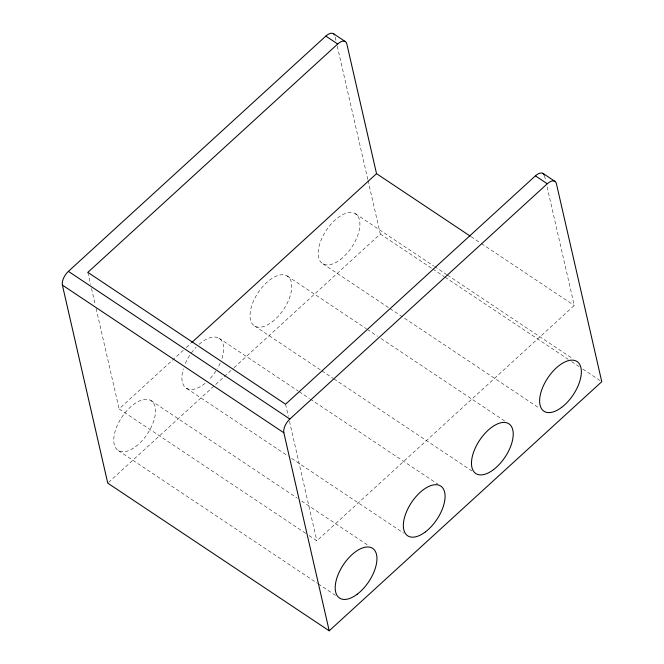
<?xml version="1.0" encoding="UTF-8"?>
<svg xmlns="http://www.w3.org/2000/svg" width="664" height="664" viewBox="0 0 664 664"><rect width="100%" height="100%" fill="white"/><g stroke="black" fill="none" stroke-linecap="round" stroke-linejoin="round"><path stroke-width="0.5" stroke-dasharray="3.32 2.49" d="M305.664 533.316L119.113 408.916L183.281 350.277M186.335 347.488L190.917 343.296M108.514 482.429L233.313 368.371M234.077 367.673L380.306 234.027L368.047 180.475M309.1 535.607L316.844 540.77L574.26 305.498L547.078 186.825M471.1 236.708L480.553 243.016M481.417 243.588L574.26 305.498M355.257 213.65L433.667 265.94M434.53 266.513L446.598 274.556M447.461 275.128L572.401 358.444M380.306 234.027L432.015 268.497M432.87 269.069L444.075 276.539M444.938 277.12L568.16 359.282M571.604 361.581L579.357 366.752M582.809 369.051L600.04 380.538M322.82 263.774L389.17 308.021M390.034 308.594L539.102 407.995M287.114 275.925L366.395 328.788M367.25 329.361L377.592 336.258M381.036 338.557L505.985 421.872M254.677 326.057L321.027 370.296M321.891 370.869L333.096 378.339M333.95 378.92L471.822 470.851M218.979 338.2L298.252 391.063M299.115 391.644L309.449 398.533M310.312 399.114L437.842 484.147M186.534 388.332L288.217 456.135M291.662 458.434L403.679 533.126M150.836 400.483L297.323 498.158M301.63 501.029L367.981 545.277M118.4 450.607L317.45 583.341M318.305 583.913L335.544 595.4M544.546 175.761L545.7 180.791M335.187 37.01L336.117 41.052M337.271 46.106L367.814 179.463M285.562 404.202L288.325 416.253M289.471 421.267L316.844 540.77M87.839 272.356L90.594 284.399M91.516 288.417L95.193 304.486M96.114 308.503L119.113 408.916M199.15 344.276A29.863 15.264 -56.3 0 1 219.369 338.457A29.863 15.264 -56.3 0 1 221.61 359.49M220.199 363.092A29.863 15.264 -56.3 0 1 217.477 368.478M215.9 371.06A29.863 15.264 -56.3 0 1 208.795 379.949M205.126 383.311A29.863 15.264 -56.3 0 1 183.339 368.819M185.314 363.44A29.863 15.264 -56.3 0 1 189.613 355.472M191.307 352.999A29.863 15.264 -56.3 0 1 196.096 347.222M340.225 259.682A29.863 15.264 -56.3 0 0 356.493 214.555A29.863 15.264 -56.3 0 0 320.397 241.903A29.863 15.264 -56.3 0 0 340.225 259.682M272.091 321.957A29.863 15.264 -56.3 0 0 288.35 276.83A29.863 15.264 -56.3 0 0 252.254 304.178A29.863 15.264 -56.3 0 0 272.091 321.957M135.805 446.515A29.863 15.264 -56.3 0 0 152.073 401.388A29.863 15.264 -56.3 0 0 115.976 428.736A29.863 15.264 -56.3 0 0 135.805 446.515"/><path stroke-width="1" d="M470.236 236.135L376.538 173.653L346.824 43.915A11.064 5.652 -56.3 0 0 337.685 44.007L87.839 272.356L285.562 404.202L535.408 175.852L547.277 183.762A11.064 5.652 -56.3 0 1 556.407 183.671L601.767 381.692L329.203 630.8L107.751 483.135L62.391 285.113A11.064 5.652 -56.3 0 1 68.4 271.36L325.825 36.097A11.064 5.652 -56.3 0 1 334.548 34.877M191.68 342.599L376.538 173.653M329.203 630.8L283.852 432.779A11.064 5.652 -56.3 0 1 289.853 419.034L547.277 183.762M345.255 41.55L333.394 33.64M554.847 181.305L542.986 173.395M325.825 36.097L337.685 44.007M68.4 271.36L289.853 419.034M62.391 285.113L283.852 432.779M535.408 175.852A11.064 5.652 -56.3 0 1 544.372 175.172M561.678 407.347A29.863 15.264 -56.3 0 0 577.946 362.22A29.863 15.264 -56.3 0 0 541.849 389.569A29.863 15.264 -56.3 0 0 561.678 407.347M493.543 469.631A29.863 15.264 -56.3 0 0 509.803 424.503A29.863 15.264 -56.3 0 0 473.706 451.852A29.863 15.264 -56.3 0 0 493.543 469.631M357.257 594.18A29.863 15.264 -56.3 0 0 373.525 549.053A29.863 15.264 -56.3 0 0 337.428 576.402A29.863 15.264 -56.3 0 0 357.257 594.18M425.4 531.905A29.863 15.264 -56.3 0 0 441.66 486.778A29.863 15.264 -56.3 0 0 405.571 514.127A29.863 15.264 -56.3 0 0 425.4 531.905"/></g></svg>
